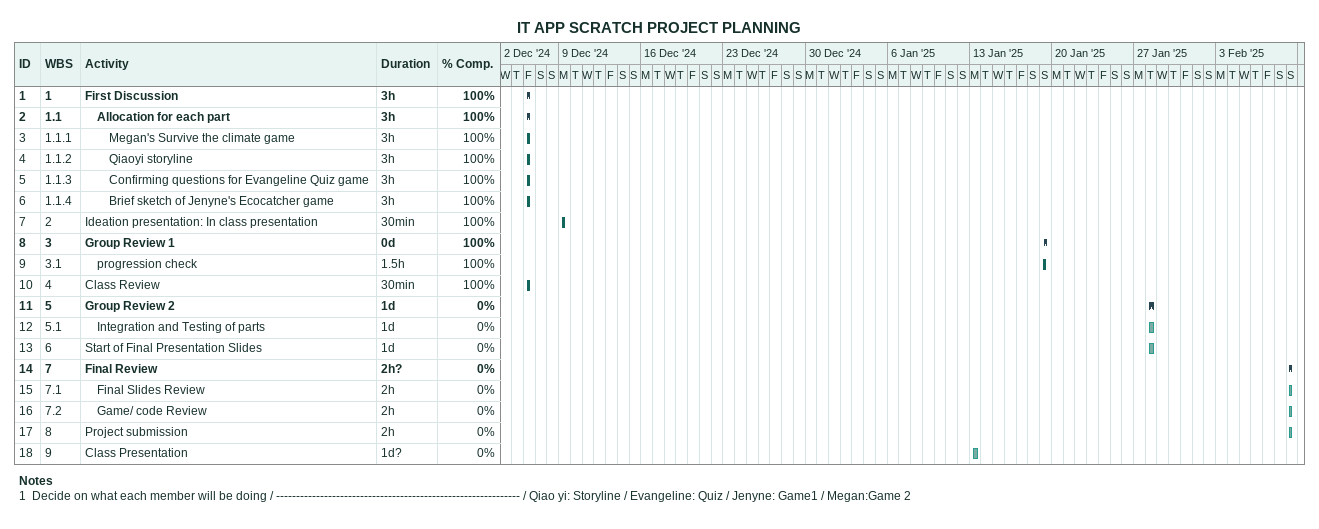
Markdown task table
IT APP SCRATCH PROJECT PLANNING

| ID | WBS | Task | Duration | Start | Finish | % complete |
|---|---|---|---|---|---|---|
| 1 | 1 | **First Discussion** | 3h | 2024-12-06 | 2024-12-06 | 100 |
| 2 | 1.1 | **Allocation for each part** | 3h | 2024-12-06 | 2024-12-06 | 100 |
| 3 | 1.1.1 | Megan's Survive the climate game | 3h | 2024-12-06 | 2024-12-06 | 100 |
| 4 | 1.1.2 | Qiaoyi storyline | 3h | 2024-12-06 | 2024-12-06 | 100 |
| 5 | 1.1.3 | Confirming questions for Evangeline Quiz game | 3h | 2024-12-06 | 2024-12-06 | 100 |
| 6 | 1.1.4 | Brief sketch of Jenyne's Ecocatcher game | 3h | 2024-12-06 | 2024-12-06 | 100 |
| 7 | 2 | Ideation presentation: In class presentation | 30min | 2024-12-09 | 2024-12-09 | 100 |
| 8 | 3 | **Group Review 1** | 0d | 2025-01-19 | 2025-01-19 | 100 |
| 9 | 3.1 | progression check | 1.5h | 2025-01-19 | 2025-01-19 | 100 |
| 10 | 4 | Class Review | 30min | 2024-12-06 | 2024-12-06 | 100 |
| 11 | 5 | **Group Review 2** | 1d | 2025-01-28 | 2025-01-28 | 0 |
| 12 | 5.1 | Integration and Testing of parts | 1d | 2025-01-28 | 2025-01-28 | 0 |
| 13 | 6 | Start of Final Presentation Slides | 1d | 2025-01-28 | 2025-01-28 | 0 |
| 14 | 7 | **Final Review** | 2h? | 2025-02-09 | 2025-02-09 | 0 |
| 15 | 7.1 | Final Slides Review | 2h | 2025-02-09 | 2025-02-09 | 0 |
| 16 | 7.2 | Game/ code Review | 2h | 2025-02-09 | 2025-02-09 | 0 |
| 17 | 8 | Project submission | 2h | 2025-02-09 | 2025-02-09 | 0 |
| 18 | 9 | Class Presentation | 1d? | 2025-01-13 | 2025-01-13 | 0 |

Notes
- 1: Decide on what each member will be doing / ------------------------------------------------------------- / Qiao yi: Storyline / Evangeline: Quiz / Jenyne: Game1 / Megan:Game 2
